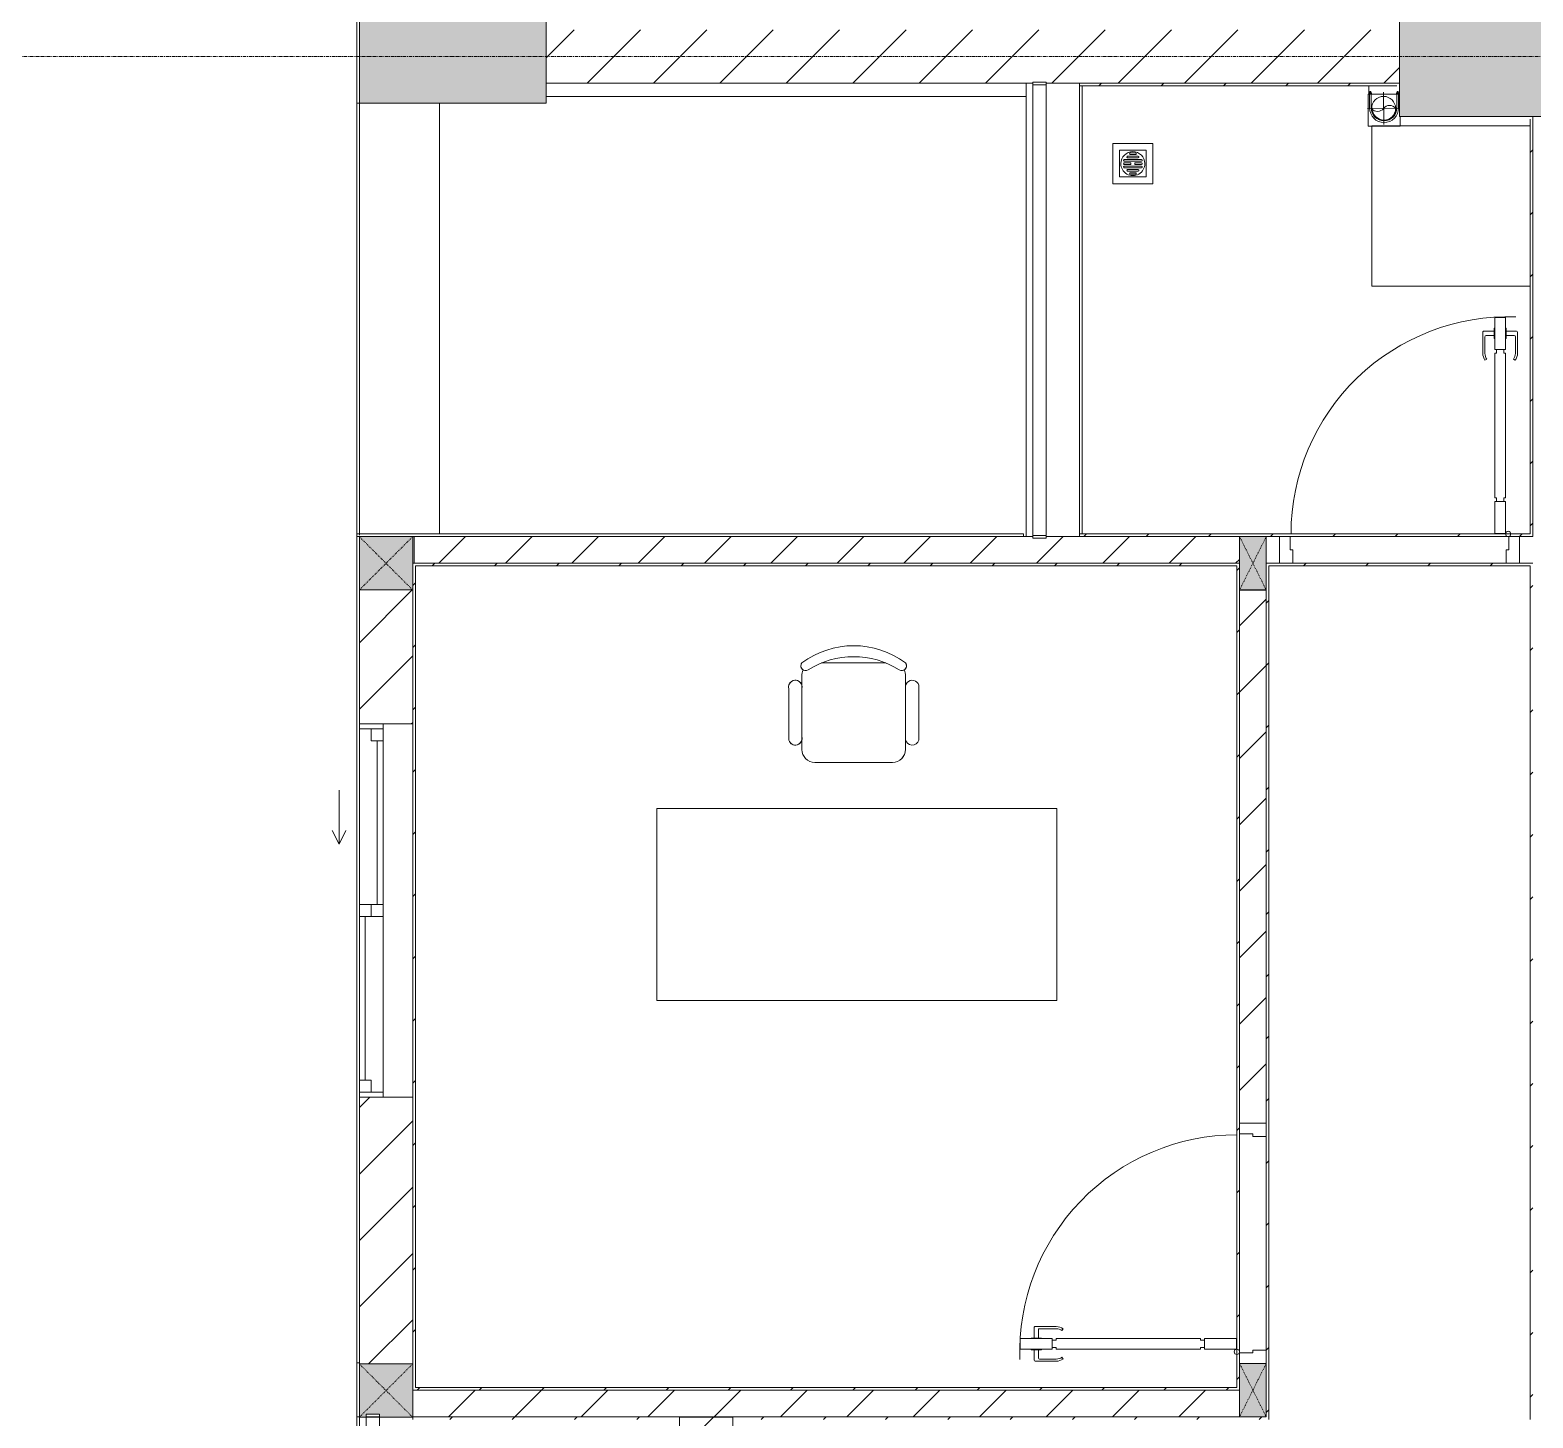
# Model space of a CAD drawing. Header units: millimetres. Extents: x 5356 to 209803, y -16346 to 109894.
# Drawn here: x 32418 to 38053, y 56633 to 61836 of the extents above; entities that cross this region are included whole.
import ezdxf

# ---------------------------------------------------------------- set-up
doc = ezdxf.new("R2010")
doc.units = ezdxf.units.MM
for name, pattern in [('Dash', [6, 3, -3]), ('Grid Line', [22.225, 12.7, -3.175, 3.175, -3.175]), ('IMPORT-CENTER _3_', [10.16, 6.35, -1.27, 1.27, -1.27])]:
    doc.linetypes.add(name, pattern=pattern)
for name, color, linetype, lineweight in [('0-1', 7, 'Continuous', 5), ('A-DETL-GENF-1', 9, 'Continuous', 9), ('A-DOOR-1', 9, 'Continuous', 9), ('A-FLOR-HRAL', 11, 'Continuous', 9), ('A-FLOR-HRAL-1', 9, 'Continuous', 9), ('A-GLAZ', 151, 'Continuous', 9), ('A-WALL', 113, 'Continuous', 9), ('A-WALL-1', 253, 'Continuous', 18), ('A-WALL-2', 9, 'Continuous', 9), ('A-WALL-3', 113, 'Continuous', 18), ('A-WALL-PATT-1', 10, 'Continuous', 9), ('A-WALL-PATT-2', 9, 'Continuous', 9), ('A-WALL-PATT-3', 111, 'Continuous', 9), ('G-IMPT', 8, 'Continuous', 9), ('G-IMPT-1', 9, 'Continuous', 9), ('G-IMPT-2', 8, 'IMPORT-CENTER _3_', 9), ('I-FURN', 30, 'Continuous', 9), ('I-FURN-1', 9, 'Continuous', 9), ('I-WALL-1', 253, 'Continuous', 18), ('I-WALL-2', 9, 'Continuous', 9), ('I-WALL-3', 2, 'Continuous', 18), ('M-EQPM', 50, 'Continuous', 9), ('S-BEAM-1', 9, 'Continuous', 9), ('S-COLS', 52, 'Continuous', 9), ('S-COLS-1', 254, 'Continuous', 5), ('S-COLS-2', 253, 'Continuous', 18), ('S-COLS-3', 9, 'Continuous', 9), ('S-COLS-4', 52, 'Continuous', 18), ('S-COLS-5', 52, 'Dash', 9), ('S-COLS-HDLN', 52, 'Dash', 9), ('S-COLS-HDLN-1', 9, 'Dash', 9), ('S-GRID-1', 1, 'Grid Line', 9)]:
    doc.layers.add(name, color=color, linetype=linetype, lineweight=lineweight)
pattern_1 = [(45, (0, 0), (-116.67262, 116.67262), [])]
pattern_2 = [(45, (0, 0), (-124.4508, 124.4508), [])]

# ---------------------------------------------------------------- blocks, each defined once
blk = doc.blocks.new('M_Concrete-Rectangular-Column2 - 450x1300-812578-TKCS_MB ĐỊNH VỊ MỐC TỌA ĐỘ CÔNG TRÌNH')
at = {"layer": 'S-COLS-3'}
blk.add_hatch(color=256, dxfattribs=at).paths.add_polyline_path([(-650, 225), (-650, -225), (650, -225), (650, 225), (164.4, 225)])
at = {"layer": 'S-COLS-2'}
for p, q in [((-650, 225), (650, 225)), ((-650, -225), (-650, 225)), ((650, 225), (650, -225)), ((650, -225), (-650, -225))]:
    blk.add_line(p, q, dxfattribs=at)
blk = doc.blocks.new('NCV_TKTC_KET CAU_rvt-1-TKCS_MB ĐỊNH VỊ MỐC TỌA ĐỘ CÔNG TRÌNH')
at = {"layer": 'S-COLS-1'}
blk.add_hatch(color=256, dxfattribs=at).paths.add_polyline_path([(33727.6, 61561.9), (34352.6, 61561.9), (34352.6, 61911.9), (33727.6, 61911.9), (33727.6, 61906.9), (33677.6, 61906.9), (33677.6, 61911.9), (33652.6, 61911.9), (33652.6, 61561.9), (33677.6, 61561.9)])
at = {"layer": 'S-BEAM-1'}
for p, q in [((34352.6, 61636.9), (34352.6, 61586.9)), ((34352.6, 61586.9), (36152.6, 61586.9)), ((33952.6, 59946.9), (33952.6, 61561.9))]:
    blk.add_line(p, q, dxfattribs=at)
at = {"layer": 'S-COLS-2'}
for p, q in [((33652.6, 61911.9), (33652.6, 61561.9)), ((34352.6, 61561.9), (34352.6, 61911.9)), ((33652.6, 61561.9), (34352.6, 61561.9))]:
    blk.add_line(p, q, dxfattribs=at)
at = {"layer": 'S-COLS-3', "rotation": 180}
blk.add_blockref('M_Concrete-Rectangular-Column2 - 450x1300-812578-TKCS_MB ĐỊNH VỊ MỐC TỌA ĐỘ CÔNG TRÌNH', (38202.6, 61736.9), dxfattribs=at)
blk = doc.blocks.new('DOOR_CW_01 CANH MO-PANEL KINH - DIW_01-900x2200-CỬA GỖ VÂN LAMINATE-553393-TKCS_MB ĐỊNH VỊ MỐC TỌA ĐỘ CÔNG TRÌNH')
at = {"layer": 'A-DETL-GENF-1'}
for p, q in [((-397, 872), (-357, 872)), ((-397, 752), (-397, 872)), ((-357, 872), (-357, 752)), ((-442, 737), (-442, 816.5)), ((-399, 820.5), (-438, 820.5)), ((-434, 799.5), (-434, 737)), ((-399, 803.5), (-430, 803.5)), ((-399, 831.8), (-397, 831.8)), ((-399, 792.2), (-399, 831.8)), ((-397, 792.2), (-399, 792.2)), ((-397, 792.2), (-397, 831.8)), ((-357, 792.2), (-357, 831.8)), ((-355, 831.8), (-357, 831.8)), ((-357, 792.2), (-355, 792.2)), ((-355, 792.2), (-355, 831.8)), ((-355, 820.5), (-316, 820.5)), ((-355, 803.5), (-324, 803.5)), ((-320, 799.5), (-320, 737)), ((-312, 737), (-312, 816.5)), ((-357, 752), (-397, 752)), ((-397, 738), (-391, 738)), ((-397, 738), (-397, 196)), ((-363, 752), (-391, 752)), ((-391, 752), (-391, 738)), ((-363, 738), (-363, 752)), ((-357, 738), (-363, 738)), ((-357, 196), (-357, 738)), ((-433.9, 711.2), (-427.3, 715.8)), ((-320.1, 711.2), (-326.7, 715.8)), ((-397, 196), (-391, 196)), ((-357, 182), (-397, 182)), ((-397, 182), (-397, 62)), ((-391, 196), (-391, 182)), ((-391, 182), (-363, 182)), ((-357, 196), (-363, 196)), ((-363, 182), (-363, 196)), ((-357, 62), (-357, 182)), ((-397, 62), (-357, 62))]:
    blk.add_line(p, q, dxfattribs=at)
blk.add_circle((-407, 60), 10, dxfattribs=at)
for centre, radius, start, end in [((-407, 60), 814, 360, 92), ((-438, 816.5), 4, 90, 180), ((-430, 799.5), 4, 90, 180), ((-324, 799.5), 4, 360, 90), ((-316, 816.5), 4, 0, 90), ((-397, 737), 45, 180, 215), ((-397, 737), 37, 180, 215), ((-357, 737), 37, 325, 0), ((-357, 737), 45, 325, 0)]:
    blk.add_arc(centre, radius, start, end, dxfattribs=at)
at = {"layer": 'A-DOOR-1'}
for p, q in [((-410, 50), (-450, 50)), ((-450, 50), (-450, -50)), ((-410, 0), (-410, 50)), ((-400, 0), (-410, 0)), ((-407, 50), (-382, 50)), ((-400, -50), (-400, 0)), ((410, 0), (400, 0)), ((400, 0), (400, -50)), ((450, 50), (410, 50)), ((410, 50), (410, 0)), ((450, -50), (450, 50)), ((-450, -50), (-400, -50)), ((400, -50), (450, -50))]:
    blk.add_line(p, q, dxfattribs=at)
blk = doc.blocks.new('BAN LV A - BAN LV A_dwg_ban hoc2-348006-TKCS_MB ĐỊNH VỊ MỐC TỌA ĐỘ CÔNG TRÌNH')
at = {"layer": 'I-FURN'}
for p, q in [((145.8, 437.4), (-145.8, 437.4)), ((-243, 354.4), (-243, 162)), ((-194.4, 388.8), (-194.4, 113.4)), ((194.4, 113.4), (194.4, 388.8)), ((194.4, 351.4), (194.4, 150.8)), ((243.7, 162), (243.7, 354.4)), ((-120.5, 64.8), (120.5, 64.8))]:
    blk.add_line(p, q, dxfattribs=at)
at = {"layer": 'I-FURN', "flags": 128}
blk.add_lwpolyline([(-737.8, 610.5), (-737.8, 1330.5), (-154.9, 1330.5), (762.2, 1330.5), (762.2, 610.5)], close=True, dxfattribs=at)
at = {"layer": 'I-FURN'}
for centre, radius, start, end in [((-145.8, 388.8), 48.6, 90, 180), ((145.8, 388.8), 48.6, 360, 90), ((-218.7, 347.3), 25.3, 343.7398, 163.7398), ((219.4, 347.3), 25.3, 16.2602, 170.7054), ((-218.7, 154.9), 25.3, 163.7398, 16.2602), ((-145.8, 113.4), 48.6, 180, 207.5844), ((145.8, 113.4), 48.6, 332.4156, 0), ((219.4, 154.9), 25.3, 189.2946, 16.2602), ((-180.2, 75.4), 17.8, 57.9726, 216.6901), ((0, 324), 324, 233.1301, 306.8699), ((0, 359.3), 318.2, 237.5758, 302.4242), ((180.2, 75.4), 17.8, 323.3099, 122.0274)]:
    blk.add_arc(centre, radius, start, end, dxfattribs=at)
blk = doc.blocks.new('BAN LV A - BAN LV A_dwg-348005-TKCS_MB ĐỊNH VỊ MỐC TỌA ĐỘ CÔNG TRÌNH')
at = {"extrusion": (0, 0, -1), "zscale": -1, "rotation": 180}
blk.add_blockref('BAN LV A - BAN LV A_dwg_ban hoc2-348006-TKCS_MB ĐỊNH VỊ MỐC TỌA ĐỘ CÔNG TRÌNH', (-729, 1383.7), dxfattribs=at)
blk = doc.blocks.new('BAN LV A - BAN LV A-348231-TKCS_MB ĐỊNH VỊ MỐC TỌA ĐỘ CÔNG TRÌNH')
at = {"layer": 'I-FURN-1'}
for p, q in [((534.6, 1270.3), (534.6, 1235.9)), ((923.4, 1232.9), (923.4, 1270.3)), ((486, 1221.7), (486, 1029.3)), ((972.7, 1029.3), (972.7, 1221.7)), ((534.6, 1029.3), (534.6, 994.9)), ((923.4, 994.9), (923.4, 1032.3)), ((583.2, 946.3), (874.8, 946.3)), ((1491.2, 773.2), (-8.8, 773.2)), ((-8.8, 773.2), (-8.8, 53.2)), ((1491.2, 53.2), (1491.2, 773.2)), ((-8.8, 53.2), (1491.2, 53.2))]:
    blk.add_line(p, q, dxfattribs=at)
for centre, radius, start, end in [((729, 1059.7), 324, 53.1301, 126.8699), ((548.9, 1308.3), 17.8, 143.3099, 240.596), ((909.2, 1308.3), 17.8, 299.404, 36.6901), ((510.3, 1228.8), 25.3, 16.2602, 196.2602), ((583.2, 1270.3), 48.6, 152.4156, 180), ((874.8, 1270.3), 48.6, 360, 27.5844), ((948.4, 1228.8), 25.3, 343.7398, 170.7054), ((510.3, 1036.4), 25.3, 196.2602, 343.7398), ((948.4, 1036.4), 25.3, 189.2946, 343.7398), ((583.2, 994.9), 48.6, 180, 270), ((874.8, 994.9), 48.6, 270, 360)]:
    blk.add_arc(centre, radius, start, end, dxfattribs=at)
blk.add_blockref('BAN LV A - BAN LV A_dwg-348005-TKCS_MB ĐỊNH VỊ MỐC TỌA ĐỘ CÔNG TRÌNH', (0, 0))
blk = doc.blocks.new('MAY GIAT - MAY GIAT_dwg-V75-TKCS_MB ĐỊNH VỊ MỐC TỌA ĐỘ CÔNG TRÌNH')
at = {"layer": 'G-IMPT-1'}
blk.add_line((5, 596.6), (5, 2.3), dxfattribs=at)
at = {"layer": 'G-IMPT-1', "flags": 128}
blk.add_lwpolyline([(605, 2.3), (605, 596.6), (5, 596.6)], dxfattribs=at)
blk = doc.blocks.new('MAY GIAT - MAY GIAT-V145-TKCS_MB ĐỊNH VỊ MỐC TỌA ĐỘ CÔNG TRÌNH')
at = {"layer": 'I-FURN-1'}
for p, q in [((5, 596.6), (5, 2.3)), ((605, 596.6), (5, 596.6)), ((605, 2.3), (605, 596.6))]:
    blk.add_line(p, q, dxfattribs=at)
blk.add_blockref('MAY GIAT - MAY GIAT_dwg-V75-TKCS_MB ĐỊNH VỊ MỐC TỌA ĐỘ CÔNG TRÌNH', (0, 0))
blk = doc.blocks.new('Railing - 50 x 10mm-457210-TKCS_MB ĐỊNH VỊ MỐC TỌA ĐỘ CÔNG TRÌNH')
at = {"layer": 'A-FLOR-HRAL-1'}
for p, q in [((25, 5), (-25, 5)), ((-25, 5), (-25, -5)), ((25, -5), (25, 5)), ((-25, -5), (25, -5))]:
    blk.add_line(p, q, dxfattribs=at)
blk = doc.blocks.new('Railing - Railing-1032421-TKCS_MB ĐỊNH VỊ MỐC TỌA ĐỘ CÔNG TRÌNH')
at = {"layer": 'A-FLOR-HRAL-1'}
for p, q in [((13269.1, 52369.6), (13269.1, 50680.8)), ((13319.1, 50680.8), (13319.1, 52369.6))]:
    blk.add_line(p, q, dxfattribs=at)
for p in [(13294.1, 52374.6), (13294.1, 50675.8)]:
    blk.add_blockref('Railing - 50 x 10mm-457210-TKCS_MB ĐỊNH VỊ MỐC TỌA ĐỘ CÔNG TRÌNH', p)
blk = doc.blocks.new('G1_SOF - BO TRU - 100x200-V63-TKCS_MB ĐỊNH VỊ MỐC TỌA ĐỘ CÔNG TRÌNH')
at = {"layer": 'S-COLS-3'}
blk.add_hatch(color=256, dxfattribs=at).paths.add_polyline_path([(50, -100), (50, 100), (-50, 100), (-50, -100)])
at = {"layer": 'S-COLS-2'}
for p, q in [((50, 100), (-50, 100)), ((-50, 100), (-50, -100)), ((50, -100), (50, 100)), ((-50, -100), (50, -100))]:
    blk.add_line(p, q, dxfattribs=at)
at = {"layer": 'S-COLS-HDLN-1'}
for p, q in [((50, 100), (-50, -100)), ((-50, 100), (50, -100))]:
    blk.add_line(p, q, dxfattribs=at)
blk = doc.blocks.new('DOOR_CW_01 CANH MO-PANEL KINH - DIG_01-900x2200-CỬA NHÔM KÍNH-400860-TKCS_MB ĐỊNH VỊ MỐC TỌA ĐỘ CÔNG TRÌNH')
at = {"layer": 'A-DETL-GENF-1'}
for p, q in [((-397, -182), (-397, -62)), ((-397, -62), (-357, -62)), ((-357, -62), (-357, -182)), ((-357, -182), (-397, -182)), ((-397, -196), (-391, -196)), ((-397, -738), (-397, -196)), ((-391, -196), (-391, -182)), ((-391, -182), (-363, -182)), ((-363, -182), (-363, -196)), ((-357, -196), (-363, -196)), ((-357, -196), (-357, -738)), ((-433.9, -711.2), (-427.3, -715.8)), ((-320.1, -711.2), (-326.7, -715.8)), ((-442, -737), (-442, -816.5)), ((-434, -799.5), (-434, -737)), ((-397, -738), (-391, -738)), ((-357, -752), (-397, -752)), ((-397, -752), (-397, -872)), ((-391, -752), (-391, -738)), ((-363, -752), (-391, -752)), ((-357, -738), (-363, -738)), ((-363, -738), (-363, -752)), ((-357, -872), (-357, -752)), ((-320, -799.5), (-320, -737)), ((-312, -737), (-312, -816.5)), ((-399, -820.5), (-438, -820.5)), ((-399, -803.5), (-430, -803.5)), ((-399, -792.2), (-399, -831.8)), ((-397, -792.2), (-399, -792.2)), ((-399, -831.8), (-397, -831.8)), ((-397, -792.2), (-397, -831.8)), ((-357, -792.2), (-357, -831.8)), ((-357, -792.2), (-355, -792.2)), ((-355, -831.8), (-357, -831.8)), ((-355, -792.2), (-355, -831.8)), ((-355, -803.5), (-324, -803.5)), ((-355, -820.5), (-316, -820.5)), ((-397, -872), (-357, -872))]:
    blk.add_line(p, q, dxfattribs=at)
blk.add_circle((-407, -60), 10, dxfattribs=at)
for centre, radius, start, end in [((-407, -60), 814, 268, 0), ((-397, -737), 45, 145, 180), ((-397, -737), 37, 145, 180), ((-357, -737), 37, 0, 35), ((-357, -737), 45, 360, 35), ((-438, -816.5), 4, 180, 270), ((-430, -799.5), 4, 180, 270), ((-324, -799.5), 4, 270, 0), ((-316, -816.5), 4, 270, 0)]:
    blk.add_arc(centre, radius, start, end, dxfattribs=at)
at = {"layer": 'A-DOOR-1'}
for p, q in [((-450, -50), (-450, 50)), ((-450, 50), (-400, 50)), ((-400, 50), (-400, 0)), ((400, 0), (400, 50)), ((400, 50), (450, 50)), ((450, 50), (450, -50)), ((-410, -50), (-450, -50)), ((-410, 0), (-410, -50)), ((-400, 0), (-410, 0)), ((-407, -50), (-382, -50)), ((410, 0), (400, 0)), ((410, -50), (410, 0)), ((450, -50), (410, -50))]:
    blk.add_line(p, q, dxfattribs=at)
blk = doc.blocks.new('NCV_TKTC_TANG 1_rvt-1-TKCS_MB ĐỊNH VỊ MỐC TỌA ĐỘ CÔNG TRÌNH')
at = {"layer": 'A-WALL-PATT-1'}
h = blk.add_hatch(dxfattribs=at)
h.set_pattern_fill('FP_2', color=256, style=0, pattern_type=2)
h.set_pattern_definition(pattern_2)
h.paths.add_polyline_path([(36952.6, 59836.9), (36952.6, 59936.9), (36227.6, 59936.9), (36227.6, 59931.5), (36177.6, 59931.5), (36177.6, 59936.9), (33857.6, 59936.9), (33857.6, 59836.9), (36827.7, 59836.9)])
h = blk.add_hatch(dxfattribs=at)
h.set_pattern_fill('FP_2', color=256, style=0, pattern_type=2)
h.set_pattern_definition(pattern_2)
h.paths.add_polyline_path([(37002.6, 57737.3), (37052.6, 57737.3), (37052.6, 59736.5), (36952.6, 59736.5), (36952.6, 57737.3)])
h = blk.add_hatch(dxfattribs=at)
h.set_pattern_fill('FP_2', color=256, style=0, pattern_type=2)
h.set_pattern_definition(pattern_2)
h.paths.add_polyline_path([(33852.6, 56636.9), (36952.6, 56636.9), (36952.6, 56736.9), (33852.6, 56736.9)])
at = {"layer": 'A-WALL-PATT-2'}
h = blk.add_hatch(dxfattribs=at)
h.set_pattern_fill('FP_3', color=256, style=0, pattern_type=2)
h.set_pattern_definition(pattern_1)
h.paths.add_polyline_path([(37552.6, 61626.9), (37552.6, 61636.9), (36352.6, 61636.9), (36352.6, 61626.9), (37542.6, 61626.9)])
h = blk.add_hatch(dxfattribs=at)
h.set_pattern_fill('FP_3', color=256, style=0, pattern_type=2)
h.set_pattern_definition(pattern_1)
h.paths.add_polyline_path([(38042.6, 59946.9), (38052.6, 59946.9), (38052.6, 61511.9), (38042.6, 61511.9), (38042.6, 60581.9)])
h = blk.add_hatch(dxfattribs=at)
h.set_pattern_fill('FP_3', color=256, style=0, pattern_type=2)
h.set_pattern_definition(pattern_1)
h.paths.add_polyline_path([(36952.6, 59936.9), (38052.6, 59936.9), (38052.6, 59946.9), (36352.6, 59946.9), (36352.6, 59936.9), (36827.7, 59936.9)])
h = blk.add_hatch(dxfattribs=at)
h.set_pattern_fill('FP_3', color=256, style=0, pattern_type=2)
h.set_pattern_definition(pattern_1)
h.paths.add_polyline_path([(36942.6, 59826.9), (36952.6, 59826.9), (36952.6, 59836.9), (33852.6, 59836.9), (33852.6, 59826.9), (36827.7, 59826.9)])
h = blk.add_hatch(dxfattribs=at)
h.set_pattern_fill('FP_3', color=256, style=0, pattern_type=2)
h.set_pattern_definition(pattern_1)
h.paths.add_polyline_path([(33852.6, 56736.9), (33862.6, 56736.9), (33862.6, 59826.9), (33852.6, 59826.9), (33852.6, 57835.3)])
h = blk.add_hatch(dxfattribs=at)
h.set_pattern_fill('FP_3', color=256, style=0, pattern_type=2)
h.set_pattern_definition(pattern_1)
h.paths.add_polyline_path([(36952.6, 56746.9), (36952.6, 59826.9), (36942.6, 59826.9), (36942.6, 56746.9)])
h = blk.add_hatch(dxfattribs=at)
h.set_pattern_fill('FP_3', color=256, style=0, pattern_type=2)
h.set_pattern_definition(pattern_1)
h.paths.add_polyline_path([(37062.6, 56626.9), (37062.6, 59836.9), (37052.6, 59836.9), (37052.6, 56626.9)])
h = blk.add_hatch(dxfattribs=at)
h.set_pattern_fill('FP_3', color=256, style=0, pattern_type=2)
h.set_pattern_definition(pattern_1)
h.paths.add_polyline_path([(38042.6, 59826.9), (38042.6, 59836.9), (37062.6, 59836.9), (37062.6, 59826.9), (38038.2, 59826.9)])
h = blk.add_hatch(dxfattribs=at)
h.set_pattern_fill('FP_3', color=256, style=0, pattern_type=2)
h.set_pattern_definition(pattern_1)
h.paths.add_polyline_path([(38052.6, 56636.9), (38052.6, 59836.9), (38042.6, 59836.9), (38042.6, 56636.9)])
h = blk.add_hatch(dxfattribs=at)
h.set_pattern_fill('FP_3', color=256, style=0, pattern_type=2)
h.set_pattern_definition(pattern_1)
h.paths.add_polyline_path([(36952.6, 56736.9), (36952.6, 56746.9), (33862.6, 56746.9), (33862.6, 56736.9), (36827.7, 56736.9)])
h = blk.add_hatch(dxfattribs=at)
h.set_pattern_fill('FP_3', color=256, style=0, pattern_type=2)
h.set_pattern_definition(pattern_1)
h.paths.add_polyline_path([(34852.6, 56626.9), (34852.6, 56636.9), (33852.6, 56636.9), (33852.6, 56626.9), (34842.6, 56626.9)])
h = blk.add_hatch(dxfattribs=at)
h.set_pattern_fill('FP_3', color=256, style=0, pattern_type=2)
h.set_pattern_definition(pattern_1)
h.paths.add_polyline_path([(35062.6, 56626.9), (37052.6, 56626.9), (37052.6, 56636.9), (35052.6, 56636.9), (35052.6, 56626.9)])
h = blk.add_hatch(dxfattribs=at)
h.set_pattern_fill('FP_3', color=256, style=0, pattern_type=2)
h.set_pattern_definition(pattern_1)
h.paths.add_polyline_path([(38042.6, 56626.9), (41842.6, 56626.9), (41842.6, 56636.9), (38042.6, 56636.9)])
at = {"layer": 'A-WALL-1'}
for p, q in [((36177.6, 59936.9), (33857.6, 59936.9)), ((33857.6, 59936.9), (33857.6, 59836.9)), ((36952.6, 59936.9), (36227.6, 59936.9)), ((33857.6, 59836.9), (36952.6, 59836.9)), ((36952.6, 59736.5), (36952.6, 57737.3)), ((37052.6, 59736.5), (36952.6, 59736.5)), ((37052.6, 57737.3), (37052.6, 59736.5)), ((36952.6, 56736.9), (33852.6, 56736.9)), ((33852.6, 56736.9), (33852.6, 56636.9)), ((33852.6, 56636.9), (36952.6, 56636.9))]:
    blk.add_line(p, q, dxfattribs=at)
at = {"layer": 'A-WALL-2'}
for p, q in [((36152.6, 59936.9), (36152.6, 61636.9)), ((36352.6, 61626.9), (36352.6, 59946.9))]:
    blk.add_line(p, q, dxfattribs=at)
at = {"layer": 'I-WALL-1'}
for p, q in [((37552.6, 61636.9), (36352.6, 61636.9)), ((36352.6, 61636.9), (36352.6, 61626.9)), ((36352.6, 61626.9), (37542.6, 61626.9)), ((38042.6, 61501.9), (38042.6, 59946.9)), ((38052.6, 59946.9), (38052.6, 61511.9)), ((38042.6, 59946.9), (36352.6, 59946.9)), ((36352.6, 59946.9), (36352.6, 59936.9)), ((36352.6, 59936.9), (36952.6, 59936.9)), ((37052.6, 59936.9), (37102.6, 59936.9)), ((37142.6, 59936.9), (37962.6, 59936.9)), ((38002.6, 59936.9), (38052.6, 59936.9)), ((38052.6, 59936.9), (38052.6, 59946.9)), ((36952.6, 59836.9), (33852.6, 59836.9)), ((33852.6, 59836.9), (33852.6, 59826.9)), ((33852.6, 59826.9), (33852.6, 59235.3)), ((33862.6, 59826.9), (36942.6, 59826.9)), ((33862.6, 56746.9), (33862.6, 59826.9)), ((36942.6, 59826.9), (36942.6, 56746.9)), ((37062.6, 59836.9), (37052.6, 59836.9)), ((37102.6, 59836.9), (37062.6, 59836.9)), ((37062.6, 56626.9), (37062.6, 59826.9)), ((37062.6, 59826.9), (38042.6, 59826.9)), ((37952.6, 59836.9), (37152.6, 59836.9)), ((38042.6, 59836.9), (38002.6, 59836.9)), ((38052.6, 59836.9), (38042.6, 59836.9)), ((38042.6, 59826.9), (38042.6, 56636.9)), ((36952.6, 57737.3), (36952.6, 59736.9)), ((37052.6, 59736.9), (37052.6, 57737.3)), ((33852.6, 57835.3), (33852.6, 56736.9)), ((36952.6, 56877.3), (36952.6, 57697.3)), ((37052.6, 57687.3), (37052.6, 56887.3)), ((36942.6, 56746.9), (33862.6, 56746.9)), ((33852.6, 56736.9), (33862.6, 56736.9)), ((33862.6, 56736.9), (36952.6, 56736.9)), ((34852.6, 56636.9), (33852.6, 56636.9)), ((33852.6, 56636.9), (33852.6, 56626.9)), ((34852.6, 56626.9), (34852.6, 56636.9)), ((36952.6, 56636.9), (35052.6, 56636.9)), ((35052.6, 56636.9), (35052.6, 56626.9)), ((38042.6, 56636.9), (38042.6, 56626.9))]:
    blk.add_line(p, q, dxfattribs=at)
at = {"layer": 'I-WALL-2'}
blk.add_line((36362.6, 61626.9), (36362.6, 59946.9), dxfattribs=at)
at = {"layer": 'A-DOOR-1'}
for name, p, rotation in [('DOOR_CW_01 CANH MO-PANEL KINH - DIG_01-900x2200-CỬA NHÔM KÍNH-400860-TKCS_MB ĐỊNH VỊ MỐC TỌA ĐỘ CÔNG TRÌNH', (37552.6, 59886.9), 180), ('DOOR_CW_01 CANH MO-PANEL KINH - DIW_01-900x2200-CỬA GỖ VÂN LAMINATE-553393-TKCS_MB ĐỊNH VỊ MỐC TỌA ĐỘ CÔNG TRÌNH', (37002.6, 57287.3), 89.9999999999993)]:
    blk.add_blockref(name, p, dxfattribs=dict(at, rotation=rotation))
at = {"layer": 'A-FLOR-HRAL-1'}
blk.add_blockref('Railing - Railing-1032421-TKCS_MB ĐỊNH VỊ MỐC TỌA ĐỘ CÔNG TRÌNH', (22908.5, 9260.7), dxfattribs=at)
at = {"layer": 'I-FURN-1', "rotation": 89.99999999999915}
blk.add_blockref('MAY GIAT - MAY GIAT-V145-TKCS_MB ĐỊNH VỊ MỐC TỌA ĐỘ CÔNG TRÌNH', (38044.8, 60871.5), dxfattribs=at)
at = {"layer": 'I-FURN-1'}
blk.add_blockref('BAN LV A - BAN LV A-348231-TKCS_MB ĐỊNH VỊ MỐC TỌA ĐỘ CÔNG TRÌNH', (34776.9, 58144.2), dxfattribs=at)
at = {"layer": 'S-COLS-3'}
for p in [(37002.6, 59836.9), (37002.6, 56736.9)]:
    blk.add_blockref('G1_SOF - BO TRU - 100x200-V63-TKCS_MB ĐỊNH VỊ MỐC TỌA ĐỘ CÔNG TRÌNH', p, dxfattribs=at)
blk = doc.blocks.new('1_FAMILY RVT - W01-WxH 1400x1400xmm-389822-TKCS_MB ĐỊNH VỊ MỐC TỌA ĐỘ CÔNG TRÌNH')
at = {"layer": 'A-GLAZ'}
for p, q in [((248.4, 172.39), (299.2, 197.79)), ((248.4, 172.39), (299.2, 146.99)), ((248.4, 172.39), (451.6, 172.39)), ((-700, 96.19), (-700, -103.81)), ((700, 96.19), (-700, 96.19)), ((-700, 96.19), (-636.5, 96.19)), ((-680.95, 96.19), (-680.95, 7.29)), ((-636.5, 96.19), (-22.225, 96.19)), ((-636.5, 96.19), (-636.5, 51.74)), ((-636.5, 73.965), (-22.225, 73.965)), ((-22.225, 7.29), (-22.225, 96.19)), ((-22.225, 96.19), (22.225, 96.19)), ((22.225, 96.19), (680.95, 96.19)), ((22.225, 96.19), (22.225, 7.29)), ((680.95, 96.19), (700, 96.19)), ((680.95, 96.19), (680.95, 7.29)), ((700, -103.81), (700, 96.19)), ((-700, 7.29), (-680.95, 7.29)), ((-636.5, 51.74), (-680.95, 51.74)), ((-680.95, 7.29), (-22.225, 7.29)), ((22.225, 51.74), (-22.225, 51.74)), ((-22.225, 7.29), (22.225, 7.29)), ((22.225, 29.515), (636.5, 29.515)), ((22.225, 7.29), (636.5, 7.29)), ((636.5, 51.74), (636.5, 7.29)), ((680.95, 51.74), (636.5, 51.74)), ((636.5, 7.29), (700, 7.29)), ((-700, -103.81), (700, -103.81))]:
    blk.add_line(p, q, dxfattribs=at)
blk = doc.blocks.new('Railing - 50 x 10mm-1251311-TKCS_MB ĐỊNH VỊ MỐC TỌA ĐỘ CÔNG TRÌNH')
at = {"layer": 'A-FLOR-HRAL'}
for p, q in [((25, 5), (-25, 5)), ((-25, 5), (-25, -5)), ((25, -5), (25, 5)), ((-25, -5), (25, -5))]:
    blk.add_line(p, q, dxfattribs=at)
blk = doc.blocks.new('Railing - Railing-1598276-TKCS_MB ĐỊNH VỊ MỐC TỌA ĐỘ CÔNG TRÌNH')
at = {"layer": 'A-FLOR-HRAL'}
for p, q in [((33677.6, 56635.3), (33677.6, 53716.9)), ((33727.6, 53716.9), (33727.6, 56635.3))]:
    blk.add_line(p, q, dxfattribs=at)
for p in [(33702.6, 56641.5), (33702.6, 53711.9)]:
    blk.add_blockref('Railing - 50 x 10mm-1251311-TKCS_MB ĐỊNH VỊ MỐC TỌA ĐỘ CÔNG TRÌNH', p)
blk = doc.blocks.new('TKTC_XREF_251221_MB TANG 1 - TKTC_XREF_260130_MB TANG 1_dwg_THU NUOC - THU NUOC-444531-TKCS_MB TẦNG 1-4202124-TKCS_MB ĐỊNH VỊ MỐC TỌA ĐỘ CÔNG TRÌNH')
at = {"layer": 'M-EQPM'}
for p, q in [((-23.3, 10.8), (40.9, 10.8)), ((40.9, 4.8), (-23.3, 4.8)), ((-11, 23.3), (28.5, 23.3)), ((28.5, 17.3), (-11, 17.3)), ((-1.1, 35.6), (18.5, 35.6)), ((18.5, 29.6), (-1.1, 29.6)), ((-23.3, -13.6), (40.9, -13.6)), ((40.9, -19.6), (-23.3, -19.6)), ((-11, -26.1), (28.5, -26.1)), ((28.5, -32.1), (-11, -32.1)), ((-1.1, -38.5), (18.5, -38.5)), ((18.5, -44.5), (-1.1, -44.5))]:
    blk.add_line(p, q, dxfattribs=at)
at = {"layer": 'M-EQPM', "flags": 128}
for points in [[(83.7, -79.4), (83.7, 70.6), (-66.3, 70.6), (-66.3, -79.4)], [(58.7, -54.4), (58.7, 45.6), (-41.3, 45.6), (-41.3, -54.4)]]:
    blk.add_lwpolyline(points, close=True, dxfattribs=at)
for points in [[(-23.3, -1.2), (0.7, -1.2), (0.7, -7.2), (-23.3, -7.2)], [(40.9, -7.2), (16.7, -7.2), (16.7, -1.2), (40.9, -1.2)]]:
    blk.add_lwpolyline(points, dxfattribs=at)
at = {"layer": 'M-EQPM'}
for centre, radius, start, end in [((8.7, -4.4), 45, 360, 180), ((8.7, -4.4), 45, 360, 180), ((-23.3, 7.8), 3, 90, 270), ((-11, 20.3), 3, 90, 270), ((-1.1, 32.6), 3, 90, 270), ((18.5, 32.6), 3, 270, 90), ((28.5, 20.3), 3, 270, 90), ((40.9, 7.8), 3, 270, 90), ((8.7, -4.4), 45, 180, 360), ((8.7, -4.4), 45, 180, 360), ((-23.3, -4.2), 3, 90, 270), ((-23.3, -16.6), 3, 90, 270), ((-11, -29.1), 3, 90, 270), ((-1.1, -41.5), 3, 90, 270), ((18.5, -41.5), 3, 270, 90), ((28.5, -29.1), 3, 270, 90), ((40.9, -4.2), 3, 270, 90), ((40.9, -16.6), 3, 270, 90)]:
    blk.add_arc(centre, radius, start, end, dxfattribs=at)
blk = doc.blocks.new('TKTC_XREF_251221_MB TANG 1 - TKTC_XREF_260130_MB TANG 1_dwg_CUM U_DN100-4202115-TKCS_MB ĐỊNH VỊ MỐC TỌA ĐỘ CÔNG TRÌNH')
at = {"layer": 'G-IMPT'}
blk.add_hatch(color=256, dxfattribs=at).paths.add_polyline_path([(0, -61), (0, -57), (14.8, -55.1), (28.5, -49.4), (40.3, -40.3), (49.4, -28.5), (55.1, -14.8), (57, 0), (55.1, 14.8), (49.4, 28.5), (40.3, 40.3), (28.5, 49.4), (14.8, 55.1), (0, 57), (0, 61), (15.8, 58.9), (35.6, 48.9), (43.1, 43.1), (52.8, 30.5), (58.9, 15.8), (61, 0), (58.9, -15.8), (52.8, -30.5), (43.1, -43.1), (30.5, -52.8), (15.8, -58.9)])
for p, q in [((-79.1, 66.6), (-79.1, 63.4)), ((-76.6, 66.6), (-76.6, 63.4)), ((-74.6, 66.6), (-74.6, 63.4)), ((-72.7, 69.3), (-72.7, 60.7)), ((-66.9, 67.9), (-71.7, 67.9)), ((-66.9, 62.1), (-71.7, 62.1)), ((-65, 69), (0, 69)), ((-79.1, -63.4), (-79.1, -66.6)), ((-76.6, -63.4), (-76.6, -66.6)), ((-74.6, -63.4), (-74.6, -66.6)), ((-72.7, -60.7), (-72.7, -69.3)), ((-66.9, -62.1), (-71.7, -62.1)), ((-66.9, -67.9), (-71.7, -67.9)), ((-65, -69), (0, -69))]:
    blk.add_line(p, q, dxfattribs=at)
at = {"layer": 'G-IMPT', "flags": 128}
for points in [[(-66.9, 70.8), (-66.9, 72.7), (-65, 72.7), (-65, 57.3), (-66.9, 57.3), (-66.9, 59.2)], [(-72.7, 67.6), (-78.1, 67.6), (-78.1, 62.4), (-72.7, 62.4)], [(-71.7, 59.2), (-66.9, 59.2), (-66.9, 70.8), (-71.7, 70.8)], [(-65, 61), (0, 61), (0, 57)], [(-72.7, -62.4), (-78.1, -62.4), (-78.1, -67.6), (-72.7, -67.6)], [(-71.7, -70.8), (-66.9, -70.8), (-66.9, -59.2), (-71.7, -59.2)], [(-66.9, -59.2), (-66.9, -57.3), (-65, -57.3), (-65, -72.7), (-66.9, -72.7), (-66.9, -70.8)], [(-65, -61), (0, -61), (0, -57)]]:
    blk.add_lwpolyline(points, dxfattribs=at)
at = {"layer": 'G-IMPT'}
for centre, radius, start, end in [((-78.1, 66.6), 0.96, 90, 180), ((-78.1, 63.4), 0.96, 180, 270), ((-71.1, 69.3), 1.56, 112.61986, 247.38014), ((-67.9, 65), 4.8, 143.1301, 216.8699), ((-71.1, 60.7), 1.56, 112.61986, 247.38014), ((0, 0), 69, 270, 90), ((0, 0), 61, 270, 90), ((0, 0), 57, 270, 90), ((-78.1, -63.4), 0.96, 90, 180), ((-78.1, -66.6), 0.96, 180, 270), ((-71.1, -60.7), 1.56, 112.61986, 247.38014), ((-67.9, -65), 4.8, 143.1301, 216.8699), ((-71.1, -69.3), 1.56, 112.61986, 247.38014)]:
    blk.add_arc(centre, radius, start, end, dxfattribs=at)
blk = doc.blocks.new('TKTC_XREF_251221_MB TANG 1 - TKTC_XREF_260130_MB TANG 1_dwg_$cc-V247-TKCS_MB ĐỊNH VỊ MỐC TỌA ĐỘ CÔNG TRÌNH')
at = {"layer": 'G-IMPT'}
blk.add_circle((0, 0), 0.5, dxfattribs=at)
for centre, radius, start, end in [((0, 0), 0.5, 90, 270), ((0.188, 0.25), 0.313, 126.8699, 233.1301), ((-0.188, -0.25), 0.313, 306.8699, 53.1301)]:
    blk.add_arc(centre, radius, start, end, dxfattribs=at)
at = {"layer": 'G-IMPT-2'}
for p, q in [((0, -0.666), (0, 0.673)), ((-0.673, 0), (0.673, 0))]:
    blk.add_line(p, q, dxfattribs=at)
blk = doc.blocks.new('TKTC_XREF_251221_MB TANG 1 - TKTC_XREF_260130_MB TANG 1_dwg-4202109-TKCS_MB ĐỊNH VỊ MỐC TỌA ĐỘ CÔNG TRÌNH')
at = {"layer": 'G-IMPT'}
for p, q in [((-165714.9, -339719.7), (-165714.9, -339751.3)), ((-165714.9, -339751.3), (-165599.1, -339751.3)), ((-169499.1, -339784.7), (-169499.1, -341399.7))]:
    blk.add_line(p, q, dxfattribs=at)
at = {"layer": 'G-IMPT', "flags": 128}
for points in [[(-165599.1, -339751.3), (-165716.7, -339751.3), (-165716.7, -339871.3)], [(-165716.7, -339871.3), (-165597.1, -339871.3), (-165597.1, -339834.7)]]:
    blk.add_lwpolyline(points, dxfattribs=at)
at = {"xscale": 90.00000000005122, "yscale": 90.00000000005122, "zscale": 90.00000000005122, "rotation": 90.37402677993775}
blk.add_blockref('TKTC_XREF_251221_MB TANG 1 - TKTC_XREF_260130_MB TANG 1_dwg_$cc-V247-TKCS_MB ĐỊNH VỊ MỐC TỌA ĐỘ CÔNG TRÌNH', (-165659.1, -339804.2), dxfattribs=at)
at = {"extrusion": (0, 0, -1), "xscale": 0.7894736842105242, "yscale": 0.7894736842105242, "zscale": -0.7894736842105242, "rotation": 269.9999999984438}
blk.add_blockref('TKTC_XREF_251221_MB TANG 1 - TKTC_XREF_260130_MB TANG 1_dwg_CUM U_DN100-4202115-TKCS_MB ĐỊNH VỊ MỐC TỌA ĐỘ CÔNG TRÌNH', (165657.3, -339802.7), dxfattribs=at)
at = {"extrusion": (0, 0, -1), "zscale": -1, "rotation": 180}
blk.add_blockref('TKTC_XREF_251221_MB TANG 1 - TKTC_XREF_260130_MB TANG 1_dwg_THU NUOC - THU NUOC-444531-TKCS_MB TẦNG 1-4202124-TKCS_MB ĐỊNH VỊ MỐC TỌA ĐỘ CÔNG TRÌNH', (166607.8, -340015.8), dxfattribs=at)
blk = doc.blocks.new('TKTC_XREF_251221_MB TANG 1 - TKTC_XREF_251221_MB TANG 1-2038492-TKCS_MB ĐỊNH VỊ MỐC TỌA ĐỘ CÔNG TRÌNH')
blk.add_blockref('TKTC_XREF_251221_MB TANG 1 - TKTC_XREF_260130_MB TANG 1_dwg-4202109-TKCS_MB ĐỊNH VỊ MỐC TỌA ĐỘ CÔNG TRÌNH', (169499.1, 384109.7))
blk = doc.blocks.new('G1_SOF - BO TRU - 200x200-3050151-TKCS_MB ĐỊNH VỊ MỐC TỌA ĐỘ CÔNG TRÌNH')
at = {"layer": 'S-COLS-HDLN'}
for p, q in [((-100, 100), (100, -100)), ((100, 100), (-100, -100))]:
    blk.add_line(p, q, dxfattribs=at)

msp = doc.modelspace()

# ---------------------------------------------------------------- hatches: boundary and pattern name
at = {"layer": 'A-WALL-PATT-3'}
h = msp.add_hatch(dxfattribs=at)
h.set_pattern_fill('FP_1', color=256, style=0, pattern_type=2)
h.set_pattern_definition(pattern_2)
h.paths.add_polyline_path([(37552.6, 61636.9), (37552.6, 61836.9), (34352.6, 61836.9), (34352.6, 61636.9), (36177.6, 61636.9), (36177.6, 61640.3), (36227.6, 61640.3), (36227.6, 61636.9), (36827.7, 61636.9)])
h = msp.add_hatch(dxfattribs=at)
h.set_pattern_fill('FP_1', color=256, style=0, pattern_type=2)
h.set_pattern_definition(pattern_2)
h.paths.add_polyline_path([(33852.6, 56835.3), (33852.6, 57835.3), (33652.6, 57835.3), (33652.6, 56835.3)])
h.paths.add_polyline_path([(33817.9, 59235.3), (33852.6, 59235.3), (33852.6, 59736.9), (33652.6, 59736.9), (33652.6, 59235.3)])
h = msp.add_hatch(dxfattribs=at)
h.set_pattern_fill('FP_1', color=256, style=0, pattern_type=2)
h.set_pattern_definition(pattern_2)
h.paths.add_polyline_path([(35052.6, 53636.9), (35052.6, 53960.3), (34852.6, 53960.3), (34852.6, 53636.9)])
h.paths.add_polyline_path([(34852.6, 56460.3), (35052.6, 56460.3), (35052.6, 56635.3), (34852.6, 56635.3)])
at = {"layer": 'S-COLS-1'}
msp.add_hatch(color=256, dxfattribs=at).paths.add_polyline_path([(33652.6, 59736.9), (33852.6, 59736.9), (33852.6, 59936.9), (33652.6, 59936.9)])
h = msp.add_hatch(color=256, dxfattribs=at)
h.paths.add_polyline_path([(33727.6, 56635.3), (33852.6, 56635.3), (33852.6, 56835.3), (33652.6, 56835.3), (33652.6, 56635.3), (33677.6, 56635.3)])
h.paths.add_polyline_path([(33727.6, 56636.5), (33677.6, 56636.5), (33677.6, 56646.5), (33727.6, 56646.5)])

# ---------------------------------------------------------------- linework, layer by layer
at = {"layer": 'A-WALL'}
for p, q in [((33642.6, 59946.9), (33642.6, 61561.9)), ((33652.6, 61561.9), (33652.6, 59946.9)), ((33642.6, 59936.9), (33652.6, 59936.9)), ((33652.6, 59235.3), (33652.6, 59736.9)), ((33852.6, 59736.9), (33652.6, 59736.9)), ((33652.6, 59736.9), (33652.6, 59235.3)), ((33652.6, 56839.3), (33652.6, 57835.3)), ((33652.6, 56835.3), (33852.6, 56835.3)), ((33642.6, 53711.5), (33642.6, 56636.9)), ((33652.6, 56635.3), (33652.6, 53711.9))]:
    msp.add_line(p, q, dxfattribs=at)
at = {"layer": 'A-WALL-3'}
for p, q in [((33642.6, 61911.5), (33642.6, 61561.9)), ((33652.6, 61561.9), (33652.6, 61911.5)), ((34352.6, 61836.9), (34352.6, 61636.9)), ((34352.6, 61636.9), (36177.6, 61636.9)), ((36227.6, 61636.9), (37552.6, 61636.9)), ((33642.6, 61561.9), (33652.6, 61561.9)), ((33652.6, 59946.9), (33642.6, 59946.9)), ((33642.6, 59946.9), (33642.6, 56839.3)), ((33652.6, 59736.9), (33652.6, 59936.9)), ((33852.6, 59235.3), (33852.6, 59736.9)), ((33852.6, 56835.3), (33852.6, 57835.3)), ((33652.6, 56839.3), (33642.6, 56839.3)), ((33642.6, 56839.3), (33642.6, 56636.9)), ((33652.6, 56839.3), (33652.6, 56835.3)), ((33652.6, 56636.9), (33652.6, 56839.3)), ((33642.6, 56636.9), (33652.6, 56636.9)), ((35052.6, 56635.3), (34852.6, 56635.3)), ((34852.6, 56635.3), (34852.6, 56460.3)), ((35052.6, 56460.3), (35052.6, 56635.3))]:
    msp.add_line(p, q, dxfattribs=at)
at = {"layer": 'I-WALL-3'}
for p, q in [((36142.5, 59946.9), (33652.6, 59946.9)), ((33652.6, 59936.9), (36142.5, 59936.9)), ((36142.5, 59936.9), (36142.5, 59946.9))]:
    msp.add_line(p, q, dxfattribs=at)
at = {"layer": 'S-COLS'}
for p, q in [((33652.6, 59736.9), (33852.6, 59736.9)), ((33852.6, 56835.3), (33652.6, 56835.3))]:
    msp.add_line(p, q, dxfattribs=at)
at = {"layer": 'S-COLS-4'}
for p, q in [((33852.6, 59936.9), (33652.6, 59936.9)), ((33652.6, 59936.9), (33652.6, 59736.9)), ((33852.6, 59736.9), (33852.6, 59936.9)), ((33652.6, 56835.3), (33652.6, 56635.3)), ((33852.6, 56635.3), (33852.6, 56835.3)), ((33652.6, 56635.3), (33852.6, 56635.3))]:
    msp.add_line(p, q, dxfattribs=at)
at = {"layer": 'S-GRID-1'}
for p, q in [((33652.6, 20960.6), (33652.6, 80482.7)), ((131551.8, 61736.9), (29351.8, 61736.9))]:
    msp.add_line(p, q, dxfattribs=at)

# ---------------------------------------------------------------- block references
at = {"layer": '0-1'}
for name in ['NCV_TKTC_KET CAU_rvt-1-TKCS_MB ĐỊNH VỊ MỐC TỌA ĐỘ CÔNG TRÌNH', 'NCV_TKTC_TANG 1_rvt-1-TKCS_MB ĐỊNH VỊ MỐC TỌA ĐỘ CÔNG TRÌNH']:
    msp.add_blockref(name, (0, 0), dxfattribs=at)
at = {"layer": 'A-FLOR-HRAL'}
msp.add_blockref('Railing - Railing-1598276-TKCS_MB ĐỊNH VỊ MỐC TỌA ĐỘ CÔNG TRÌNH', (0, 0), dxfattribs=at)
at = {"layer": 'A-GLAZ', "rotation": 89.9999999999999}
msp.add_blockref('1_FAMILY RVT - W01-WxH 1400x1400xmm-389822-TKCS_MB ĐỊNH VỊ MỐC TỌA ĐỘ CÔNG TRÌNH', (33748.8, 58535.3), dxfattribs=at)
at = {"layer": 'M-EQPM'}
msp.add_blockref('TKTC_XREF_251221_MB TANG 1 - TKTC_XREF_251221_MB TANG 1-2038492-TKCS_MB ĐỊNH VỊ MỐC TỌA ĐỘ CÔNG TRÌNH', (33652.6, 17236.9), dxfattribs=at)
at = {"layer": 'S-COLS-5'}
for p in [(33752.6, 59836.9), (33752.6, 56735.3)]:
    msp.add_blockref('G1_SOF - BO TRU - 200x200-3050151-TKCS_MB ĐỊNH VỊ MỐC TỌA ĐỘ CÔNG TRÌNH', p, dxfattribs=at)

doc.saveas('drawing.dxf')
